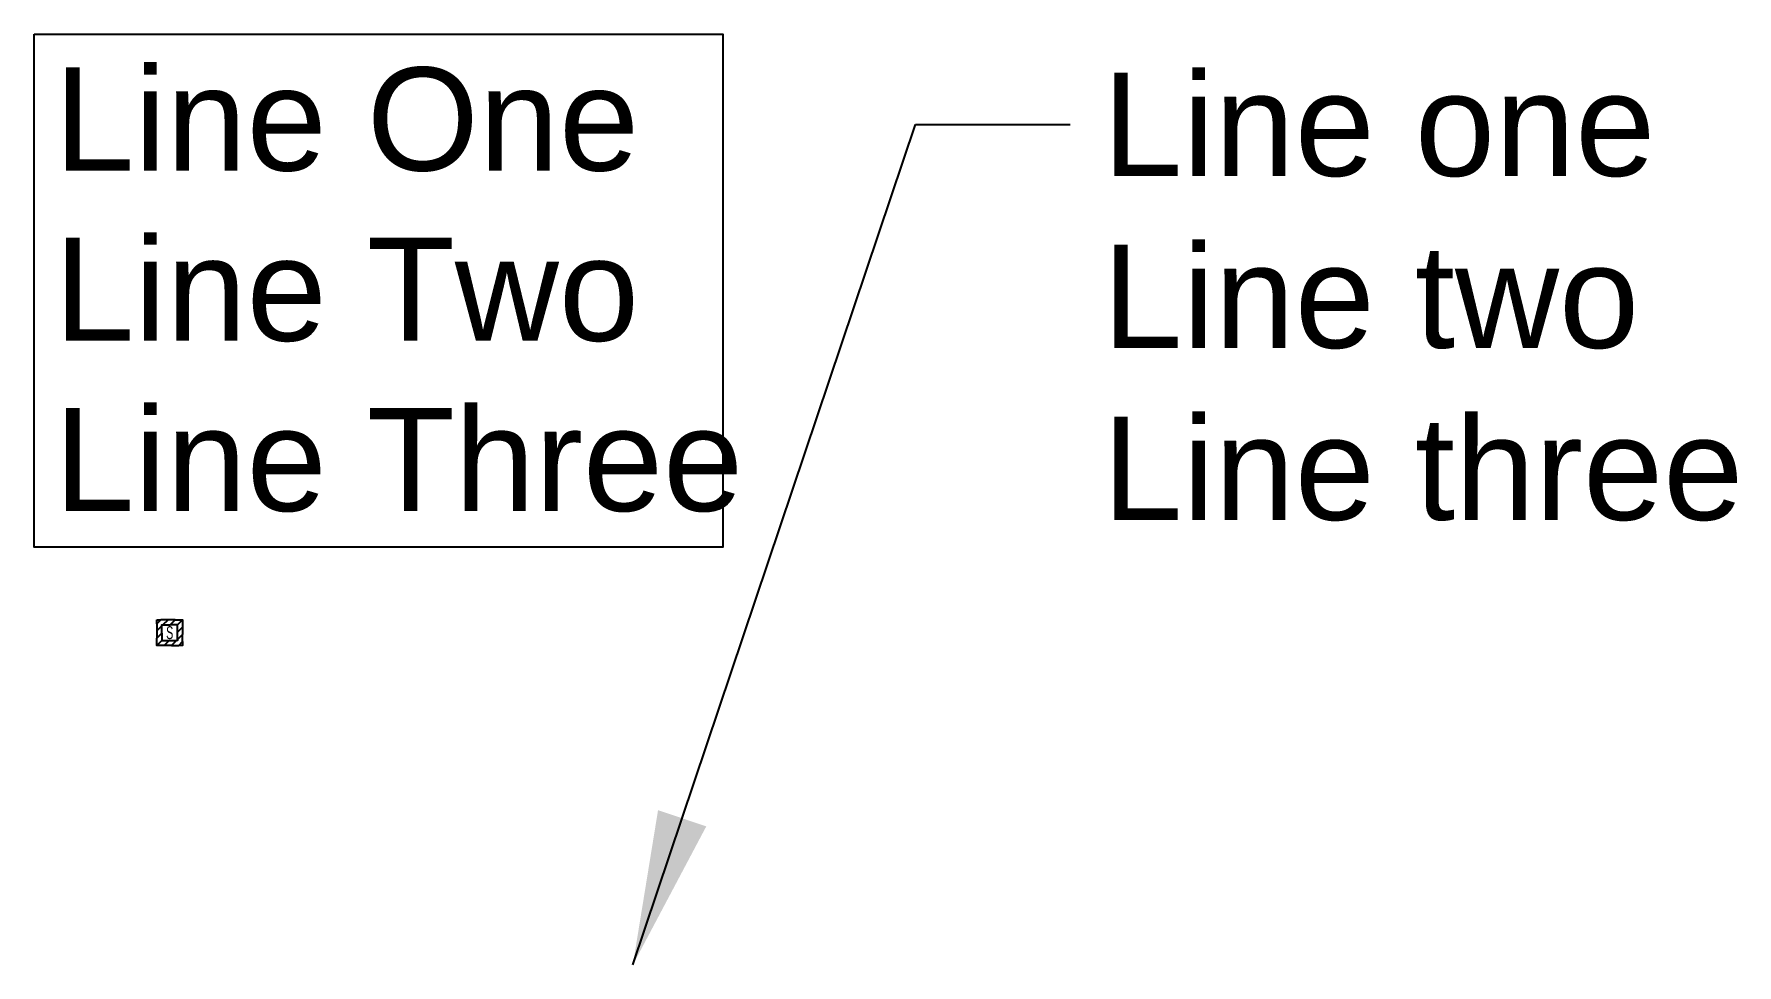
# Model space of a CAD drawing. Header units: metres. Extents: x 329.9 to 362.9, y 311 to 329.
import ezdxf
from ezdxf.enums import TextEntityAlignment as Align

# ---------------------------------------------------------------- set-up
doc = ezdxf.new("R2010")
doc.units = ezdxf.units.M
for name, color, linetype in [('1', 18, 'Continuous'), ('Notes', 7, 'Continuous'), ('Notes_SP_MISC', 7, 'Continuous')]:
    doc.layers.add(name, color=color, linetype=linetype)
doc.styles.add('ARIAL', font='arial.ttf', dxfattribs={"height": 2})
doc.styles.get("Standard").update_dxf_attribs({"font": 'arial.ttf'})
doc.dimstyles.new('GISCAD Dim Style', dxfattribs={"dimtxt": 2.5, "dimasz": 3, "dimexe": 1.25, "dimexo": 0.625, "dimtad": 1, "dimtoh": 1, "dimdec": 1, "dimtxsty": 'ARIAL', "dimcen": 2.5, "dimadec": 0, "dimazin": 0, "dimtfac": 1, "dimtdec": 1, "dimtmove": 0, "dimatfit": 3, "dimfxl": 1.25, "dimarcsym": 0})

# ---------------------------------------------------------------- blocks, each defined once
blk = doc.blocks.new('Callout')
at = {"layer": 'Notes_SP_MISC'}
blk.add_lwpolyline([(0, 4.975), (13.356, 4.975), (13.356, -4.975), (0, -4.975)], close=True, dxfattribs=at)
at = {"layer": 'Notes_SP_MISC', "style": 'ARIAL'}
for tag, p in [('LINE_ONE', (0.393, 3.327)), ('LINE_TWO', (0.393, 0.027)), ('LINE_THREE', (0.393, -3.273))]:
    blk.add_attdef(tag, text='', height=2, dxfattribs=at).set_placement(p, align=Align.MIDDLE_LEFT)
blk = doc.blocks.new('WARNINGSPECIAL')
at = {"layer": 'Notes', "color": 5}
for points in [[(-0.25, 0.25), (-0.175, 0.25), (-0.25, 0.174)], [(-0.25, 0.174), (-0.25, 0.033), (-0.15, 0.133), (-0.15, 0.15), (-0.133, 0.15), (-0.033, 0.25), (-0.175, 0.25)], [(-0.25, -0.109), (-0.15, -0.009), (-0.15, 0.133), (-0.25, 0.033)], [(-0.133, 0.15), (0.008, 0.15), (0.108, 0.25), (-0.033, 0.25)], [(0.008, 0.15), (0.108, 0.25), (0.25, 0.25), (0.15, 0.15)], [(0.15, 0.15), (0.25, 0.25), (0.25, 0.109), (0.15, 0.009)], [(0.15, -0.133), (0.15, 0.009), (0.25, 0.109), (0.25, -0.033)], [(-0.25, -0.25), (-0.25, -0.109), (-0.15, -0.009), (-0.15, -0.15)], [(-0.15, -0.15), (-0.009, -0.15), (-0.109, -0.25), (-0.25, -0.25)], [(0.132, -0.15), (0.032, -0.25), (-0.109, -0.25), (-0.009, -0.15)], [(0.032, -0.25), (0.174, -0.25), (0.25, -0.174), (0.25, -0.033), (0.15, -0.133), (0.15, -0.15), (0.132, -0.15)], [(0.25, -0.174), (0.25, -0.25), (0.174, -0.25)]]:
    blk.add_lwpolyline(points, close=True, dxfattribs=at)
at = {"layer": '1', "flags": 1}
for tag in ['WorkOrder', 'WristPleat', 'fileno', 'TemplateEngineer', 'TapeLengths', 'TapeLengths2', 'TapeMMs2', 'TapeMMs', 'sex', 'ZipperLength', 'Zipper', 'date', 'orderdate', 'diagnosis', 'curvetype', 'age', 'Sleeve', 'ShoulderPleat', 'Qty', 'Status', 'Stump', 'Gauntlet', 'Grams', 'Contracture', 'Grams2', 'patient', 'units', 'DOBmth', 'Fabric', 'Modulus', 'Reduction', 'Lining', 'Flap', 'Reduction2', 'DOByr', 'Data', 'MM', 'Leg', 'ID']:
    blk.add_attdef(tag, (0, 0), '', height=0.125, dxfattribs=at)
at = {"layer": 'Notes', "color": 1, "width": 0.6}
blk.add_text('S', height=0.25, dxfattribs=at).set_placement((0, 0), align=Align.MIDDLE_CENTER)
blk = doc.blocks.new('Callout_SP')
at = {"layer": 'Notes_SP_MISC', "insert": (9.105, 17.296), "char_height": 2, "attachment_point": 1, "style": 'ARIAL'}
blk.add_mtext('Line one\\PLine two\\PLine three', dxfattribs=at)
at = {"layer": 'Notes_SP_MISC', "annotation_type": 0, "has_hookline": 1, "hookline_direction": 0, "text_width": 12.106}
blk.add_leader([(0, 0), (5.48, 16.296), (8.48, 16.296)], dimstyle='GISCAD Dim Style', override={"dimgap": -0.625, "dimtad": 0}, dxfattribs=at)

msp = doc.modelspace()

# ---------------------------------------------------------------- block references
at = {"layer": 'Notes'}
msp.add_blockref('Callout', (329.887, 324.066), dxfattribs=at).add_auto_attribs({'LINE_ONE': 'Line One', 'LINE_TWO': 'Line Two', 'LINE_THREE': 'Line Three'})
msp.add_blockref('Callout_SP', (341.496, 310.993), dxfattribs=at)
at = {"layer": 'Notes', "color": 1}
msp.add_blockref('WARNINGSPECIAL', (332.517, 317.435), dxfattribs=at)

doc.saveas('drawing.dxf')
